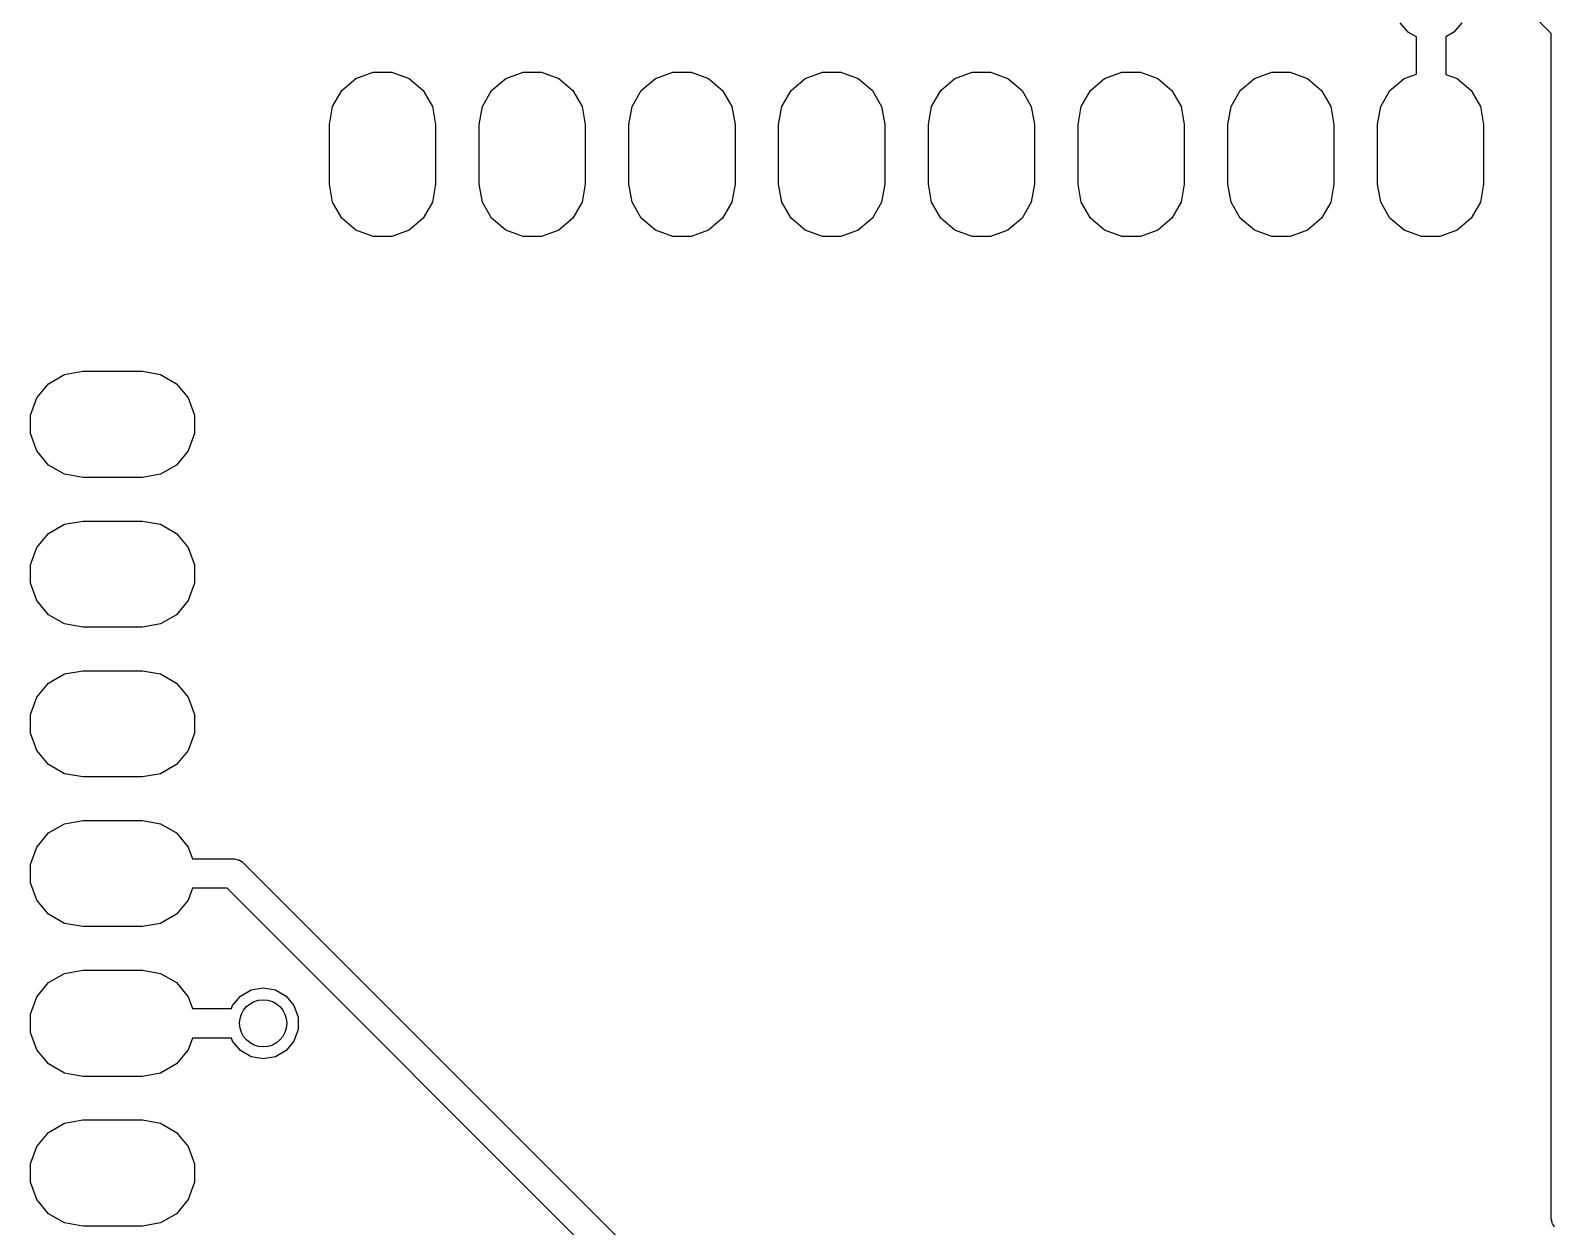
# Model space of a CAD drawing. Extents: x 100.3 to 129.7, y -169.7 to -100.3.
# Drawn here: x 100.71 to 113.63, y -152.02 to -141.87 of the extents above; entities that cross this region are included whole.
import ezdxf

# ---------------------------------------------------------------- set-up
doc = ezdxf.new("R2010")
doc.units = 0
doc.header["$MEASUREMENT"] = 0
doc.layers.add('BLACK', color=7, linetype='CONTINUOUS')

msp = doc.modelspace()

# ---------------------------------------------------------------- linework, layer by layer
at = {"layer": 'Black'}
for p, q in [((113.605, -141.898), (103.709, -132.002)), ((112.393, -141.887), (112.326, -141.807)), ((112.848, -141.807), (112.781, -141.887)), ((112.462, -141.926), (112.393, -141.887)), ((112.462, -142.242), (112.462, -141.926)), ((112.781, -141.887), (112.712, -141.926)), ((112.712, -141.926), (112.712, -142.245)), ((113.605, -151.939), (113.605, -141.898)), ((103.348, -142.38), (103.468, -142.28)), ((103.468, -142.28), (103.615, -142.226)), ((103.615, -142.226), (103.771, -142.226)), ((103.771, -142.226), (103.918, -142.28)), ((103.918, -142.28), (104.038, -142.38)), ((104.618, -142.38), (104.738, -142.28)), ((104.738, -142.28), (104.885, -142.226)), ((104.885, -142.226), (105.041, -142.226)), ((105.041, -142.226), (105.188, -142.28)), ((105.188, -142.28), (105.308, -142.38)), ((105.888, -142.38), (106.008, -142.28)), ((106.008, -142.28), (106.155, -142.226)), ((106.155, -142.226), (106.311, -142.226)), ((106.311, -142.226), (106.458, -142.28)), ((106.458, -142.28), (106.578, -142.38)), ((107.158, -142.38), (107.278, -142.28)), ((107.278, -142.28), (107.425, -142.226)), ((107.425, -142.226), (107.581, -142.226)), ((107.581, -142.226), (107.728, -142.28)), ((107.728, -142.28), (107.848, -142.38)), ((108.428, -142.38), (108.548, -142.28)), ((108.548, -142.28), (108.695, -142.226)), ((108.695, -142.226), (108.851, -142.226)), ((108.851, -142.226), (108.998, -142.28)), ((108.998, -142.28), (109.118, -142.38)), ((109.698, -142.38), (109.818, -142.28)), ((109.818, -142.28), (109.965, -142.226)), ((109.965, -142.226), (110.121, -142.226)), ((110.121, -142.226), (110.268, -142.28)), ((110.268, -142.28), (110.388, -142.38)), ((110.968, -142.38), (111.088, -142.28)), ((111.088, -142.28), (111.235, -142.226)), ((111.235, -142.226), (111.391, -142.226)), ((111.391, -142.226), (111.538, -142.28)), ((111.538, -142.28), (111.658, -142.38)), ((112.238, -142.38), (112.358, -142.28)), ((112.358, -142.28), (112.462, -142.242)), ((112.712, -142.245), (112.808, -142.28)), ((112.808, -142.28), (112.928, -142.38)), ((103.27, -142.515), (103.348, -142.38)), ((104.038, -142.38), (104.116, -142.515)), ((104.54, -142.515), (104.618, -142.38)), ((105.308, -142.38), (105.386, -142.515)), ((105.81, -142.515), (105.888, -142.38)), ((106.578, -142.38), (106.656, -142.515)), ((107.08, -142.515), (107.158, -142.38)), ((107.848, -142.38), (107.926, -142.515)), ((108.35, -142.515), (108.428, -142.38)), ((109.118, -142.38), (109.196, -142.515)), ((109.62, -142.515), (109.698, -142.38)), ((110.388, -142.38), (110.466, -142.515)), ((110.89, -142.515), (110.968, -142.38)), ((111.658, -142.38), (111.736, -142.515)), ((112.16, -142.515), (112.238, -142.38)), ((112.928, -142.38), (113.006, -142.515)), ((103.243, -142.669), (103.27, -142.515)), ((104.116, -142.515), (104.143, -142.669)), ((104.513, -142.669), (104.54, -142.515)), ((105.386, -142.515), (105.413, -142.669)), ((105.783, -142.669), (105.81, -142.515)), ((106.656, -142.515), (106.683, -142.669)), ((107.053, -142.669), (107.08, -142.515)), ((107.926, -142.515), (107.953, -142.669)), ((108.323, -142.669), (108.35, -142.515)), ((109.196, -142.515), (109.223, -142.669)), ((109.593, -142.669), (109.62, -142.515)), ((110.466, -142.515), (110.493, -142.669)), ((110.863, -142.669), (110.89, -142.515)), ((111.736, -142.515), (111.763, -142.669)), ((112.133, -142.669), (112.16, -142.515)), ((113.006, -142.515), (113.033, -142.669)), ((103.243, -143.175), (103.243, -142.669)), ((104.143, -142.669), (104.143, -143.175)), ((104.513, -143.175), (104.513, -142.669)), ((105.413, -142.669), (105.413, -143.175)), ((105.783, -143.175), (105.783, -142.669)), ((106.683, -142.669), (106.683, -143.175)), ((107.053, -143.175), (107.053, -142.669)), ((107.953, -142.669), (107.953, -143.175)), ((108.323, -143.175), (108.323, -142.669)), ((109.223, -142.669), (109.223, -143.175)), ((109.593, -143.175), (109.593, -142.669)), ((110.493, -142.669), (110.493, -143.175)), ((110.863, -143.175), (110.863, -142.669)), ((111.763, -142.669), (111.763, -143.175)), ((112.133, -143.175), (112.133, -142.669)), ((113.033, -142.669), (113.033, -143.175)), ((103.27, -143.329), (103.243, -143.175)), ((104.143, -143.175), (104.116, -143.329)), ((104.54, -143.329), (104.513, -143.175)), ((105.413, -143.175), (105.386, -143.329)), ((105.81, -143.329), (105.783, -143.175)), ((106.683, -143.175), (106.656, -143.329)), ((107.08, -143.329), (107.053, -143.175)), ((107.953, -143.175), (107.926, -143.329)), ((108.35, -143.329), (108.323, -143.175)), ((109.223, -143.175), (109.196, -143.329)), ((109.62, -143.329), (109.593, -143.175)), ((110.493, -143.175), (110.466, -143.329)), ((110.89, -143.329), (110.863, -143.175)), ((111.763, -143.175), (111.736, -143.329)), ((112.16, -143.329), (112.133, -143.175)), ((113.033, -143.175), (113.006, -143.329)), ((103.348, -143.464), (103.27, -143.329)), ((104.116, -143.329), (104.038, -143.464)), ((104.618, -143.464), (104.54, -143.329)), ((105.386, -143.329), (105.308, -143.464)), ((105.888, -143.464), (105.81, -143.329)), ((106.656, -143.329), (106.578, -143.464)), ((107.158, -143.464), (107.08, -143.329)), ((107.926, -143.329), (107.848, -143.464)), ((108.428, -143.464), (108.35, -143.329)), ((109.196, -143.329), (109.118, -143.464)), ((109.698, -143.464), (109.62, -143.329)), ((110.466, -143.329), (110.388, -143.464)), ((110.968, -143.464), (110.89, -143.329)), ((111.736, -143.329), (111.658, -143.464)), ((112.238, -143.464), (112.16, -143.329)), ((113.006, -143.329), (112.928, -143.464)), ((103.468, -143.564), (103.348, -143.464)), ((104.038, -143.464), (103.918, -143.564)), ((104.738, -143.564), (104.618, -143.464)), ((105.308, -143.464), (105.188, -143.564)), ((106.008, -143.564), (105.888, -143.464)), ((106.578, -143.464), (106.458, -143.564)), ((107.278, -143.564), (107.158, -143.464)), ((107.848, -143.464), (107.728, -143.564)), ((108.548, -143.564), (108.428, -143.464)), ((109.118, -143.464), (108.998, -143.564)), ((109.818, -143.564), (109.698, -143.464)), ((110.388, -143.464), (110.268, -143.564)), ((111.088, -143.564), (110.968, -143.464)), ((111.658, -143.464), (111.538, -143.564)), ((112.358, -143.564), (112.238, -143.464)), ((112.928, -143.464), (112.808, -143.564)), ((103.615, -143.618), (103.468, -143.564)), ((103.771, -143.618), (103.615, -143.618)), ((103.918, -143.564), (103.771, -143.618)), ((104.885, -143.618), (104.738, -143.564)), ((105.041, -143.618), (104.885, -143.618)), ((105.188, -143.564), (105.041, -143.618)), ((106.155, -143.618), (106.008, -143.564)), ((106.311, -143.618), (106.155, -143.618)), ((106.458, -143.564), (106.311, -143.618)), ((107.425, -143.618), (107.278, -143.564)), ((107.581, -143.618), (107.425, -143.618)), ((107.728, -143.564), (107.581, -143.618)), ((108.695, -143.618), (108.548, -143.564)), ((108.851, -143.618), (108.695, -143.618)), ((108.998, -143.564), (108.851, -143.618)), ((109.965, -143.618), (109.818, -143.564)), ((110.121, -143.618), (109.965, -143.618)), ((110.268, -143.564), (110.121, -143.618)), ((111.235, -143.618), (111.088, -143.564)), ((111.391, -143.618), (111.235, -143.618)), ((111.538, -143.564), (111.391, -143.618)), ((112.505, -143.618), (112.358, -143.564)), ((112.661, -143.618), (112.505, -143.618)), ((112.808, -143.564), (112.661, -143.618)), ((100.996, -144.789), (101.15, -144.762)), ((101.15, -144.762), (101.656, -144.762)), ((101.656, -144.762), (101.81, -144.789)), ((100.761, -144.987), (100.861, -144.867)), ((100.861, -144.867), (100.996, -144.789)), ((101.81, -144.789), (101.945, -144.867)), ((101.945, -144.867), (102.045, -144.987)), ((100.707, -145.134), (100.761, -144.987)), ((102.045, -144.987), (102.099, -145.134)), ((100.707, -145.29), (100.707, -145.134)), ((102.099, -145.134), (102.099, -145.29)), ((100.761, -145.437), (100.707, -145.29)), ((102.099, -145.29), (102.045, -145.437)), ((100.861, -145.557), (100.761, -145.437)), ((100.996, -145.635), (100.861, -145.557)), ((101.945, -145.557), (101.81, -145.635)), ((102.045, -145.437), (101.945, -145.557)), ((101.15, -145.662), (100.996, -145.635)), ((101.656, -145.662), (101.15, -145.662)), ((101.81, -145.635), (101.656, -145.662)), ((100.861, -146.137), (100.996, -146.059)), ((100.996, -146.059), (101.15, -146.032)), ((101.15, -146.032), (101.656, -146.032)), ((101.656, -146.032), (101.81, -146.059)), ((101.81, -146.059), (101.945, -146.137)), ((100.761, -146.257), (100.861, -146.137)), ((101.945, -146.137), (102.045, -146.257)), ((100.707, -146.404), (100.761, -146.257)), ((102.045, -146.257), (102.099, -146.404)), ((100.707, -146.56), (100.707, -146.404)), ((102.099, -146.404), (102.099, -146.56)), ((100.761, -146.707), (100.707, -146.56)), ((102.099, -146.56), (102.045, -146.707)), ((100.861, -146.827), (100.761, -146.707)), ((102.045, -146.707), (101.945, -146.827)), ((100.996, -146.905), (100.861, -146.827)), ((101.945, -146.827), (101.81, -146.905)), ((101.15, -146.932), (100.996, -146.905)), ((101.656, -146.932), (101.15, -146.932)), ((101.81, -146.905), (101.656, -146.932)), ((100.861, -147.407), (100.996, -147.329)), ((100.996, -147.329), (101.15, -147.302)), ((101.15, -147.302), (101.656, -147.302)), ((101.656, -147.302), (101.81, -147.329)), ((101.81, -147.329), (101.945, -147.407)), ((100.761, -147.527), (100.861, -147.407)), ((101.945, -147.407), (102.045, -147.527)), ((100.707, -147.674), (100.761, -147.527)), ((102.045, -147.527), (102.099, -147.674)), ((100.707, -147.83), (100.707, -147.674)), ((102.099, -147.674), (102.099, -147.83)), ((100.761, -147.977), (100.707, -147.83)), ((102.099, -147.83), (102.045, -147.977)), ((100.861, -148.097), (100.761, -147.977)), ((102.045, -147.977), (101.945, -148.097)), ((100.996, -148.175), (100.861, -148.097)), ((101.945, -148.097), (101.81, -148.175)), ((101.15, -148.202), (100.996, -148.175)), ((101.656, -148.202), (101.15, -148.202)), ((101.81, -148.175), (101.656, -148.202)), ((100.861, -148.677), (100.996, -148.599)), ((100.996, -148.599), (101.15, -148.572)), ((101.15, -148.572), (101.656, -148.572)), ((101.656, -148.572), (101.81, -148.599)), ((101.81, -148.599), (101.945, -148.677)), ((100.761, -148.797), (100.861, -148.677)), ((101.945, -148.677), (102.045, -148.797)), ((100.707, -148.944), (100.761, -148.797)), ((102.045, -148.797), (102.082, -148.897)), ((102.082, -148.897), (102.427, -148.897)), ((102.427, -148.897), (102.432, -148.898)), ((102.432, -148.898), (102.438, -148.897)), ((102.438, -148.897), (102.454, -148.902)), ((102.454, -148.902), (102.47, -148.905)), ((102.47, -148.905), (102.475, -148.907)), ((102.475, -148.907), (102.48, -148.909)), ((102.48, -148.909), (102.493, -148.918)), ((102.493, -148.918), (102.507, -148.926)), ((100.707, -149.1), (100.707, -148.944)), ((102.507, -148.926), (102.511, -148.93)), ((102.511, -148.93), (102.515, -148.934)), ((102.515, -148.934), (107.591, -154.01)), ((100.761, -149.247), (100.707, -149.1)), ((102.082, -149.147), (102.045, -149.247)), ((102.375, -149.147), (102.082, -149.147)), ((107.378, -154.15), (102.375, -149.147)), ((100.861, -149.367), (100.761, -149.247)), ((102.045, -149.247), (101.945, -149.367)), ((100.996, -149.445), (100.861, -149.367)), ((101.945, -149.367), (101.81, -149.445)), ((101.15, -149.472), (100.996, -149.445)), ((101.656, -149.472), (101.15, -149.472)), ((101.81, -149.445), (101.656, -149.472)), ((100.761, -150.067), (100.861, -149.947)), ((100.861, -149.947), (100.996, -149.869)), ((100.996, -149.869), (101.15, -149.842)), ((101.15, -149.842), (101.656, -149.842)), ((101.656, -149.842), (101.81, -149.869)), ((101.81, -149.869), (101.945, -149.947)), ((101.945, -149.947), (102.045, -150.067)), ((100.707, -150.214), (100.761, -150.067)), ((102.045, -150.067), (102.082, -150.167)), ((102.42, -150.141), (102.487, -150.061)), ((102.487, -150.061), (102.578, -150.009)), ((102.578, -150.009), (102.681, -149.991)), ((102.681, -149.991), (102.784, -150.009)), ((102.784, -150.009), (102.875, -150.061)), ((102.875, -150.061), (102.942, -150.141)), ((102.082, -150.167), (102.411, -150.167)), ((102.411, -150.167), (102.42, -150.141)), ((102.942, -150.141), (102.978, -150.24)), ((100.707, -150.37), (100.707, -150.214)), ((102.978, -150.24), (102.978, -150.344)), ((100.761, -150.517), (100.707, -150.37)), ((102.082, -150.417), (102.045, -150.517)), ((102.411, -150.417), (102.082, -150.417)), ((102.42, -150.443), (102.411, -150.417)), ((102.487, -150.523), (102.42, -150.443)), ((102.942, -150.443), (102.875, -150.523)), ((102.978, -150.344), (102.942, -150.443)), ((100.861, -150.637), (100.761, -150.517)), ((102.045, -150.517), (101.945, -150.637)), ((102.578, -150.575), (102.487, -150.523)), ((102.681, -150.593), (102.578, -150.575)), ((102.784, -150.575), (102.681, -150.593)), ((102.875, -150.523), (102.784, -150.575)), ((100.996, -150.715), (100.861, -150.637)), ((101.15, -150.742), (100.996, -150.715)), ((101.81, -150.715), (101.656, -150.742)), ((101.945, -150.637), (101.81, -150.715)), ((101.656, -150.742), (101.15, -150.742)), ((100.996, -151.139), (101.15, -151.112)), ((101.15, -151.112), (101.656, -151.112)), ((101.656, -151.112), (101.81, -151.139)), ((100.761, -151.337), (100.861, -151.217)), ((100.861, -151.217), (100.996, -151.139)), ((101.81, -151.139), (101.945, -151.217)), ((101.945, -151.217), (102.045, -151.337)), ((100.707, -151.484), (100.761, -151.337)), ((102.045, -151.337), (102.099, -151.484)), ((100.707, -151.64), (100.707, -151.484)), ((102.099, -151.484), (102.099, -151.64)), ((100.761, -151.787), (100.707, -151.64)), ((102.099, -151.64), (102.045, -151.787)), ((100.861, -151.907), (100.761, -151.787)), ((102.045, -151.787), (101.945, -151.907)), ((100.996, -151.985), (100.861, -151.907)), ((101.15, -152.012), (100.996, -151.985)), ((101.656, -152.012), (101.15, -152.012)), ((101.81, -151.985), (101.656, -152.012)), ((101.945, -151.907), (101.81, -151.985)), ((113.606, -151.944), (113.605, -151.939)), ((113.605, -151.95), (113.606, -151.944)), ((113.61, -151.966), (113.605, -151.95)), ((113.613, -151.982), (113.61, -151.966)), ((113.615, -151.987), (113.613, -151.982)), ((113.617, -151.992), (113.615, -151.987)), ((113.626, -152.005), (113.617, -151.992)), ((113.634, -152.019), (113.626, -152.005))]:
    msp.add_line(p, q, dxfattribs=at)
msp.add_circle((102.681, -150.292), 0.2, dxfattribs=at)

doc.saveas('drawing.dxf')
